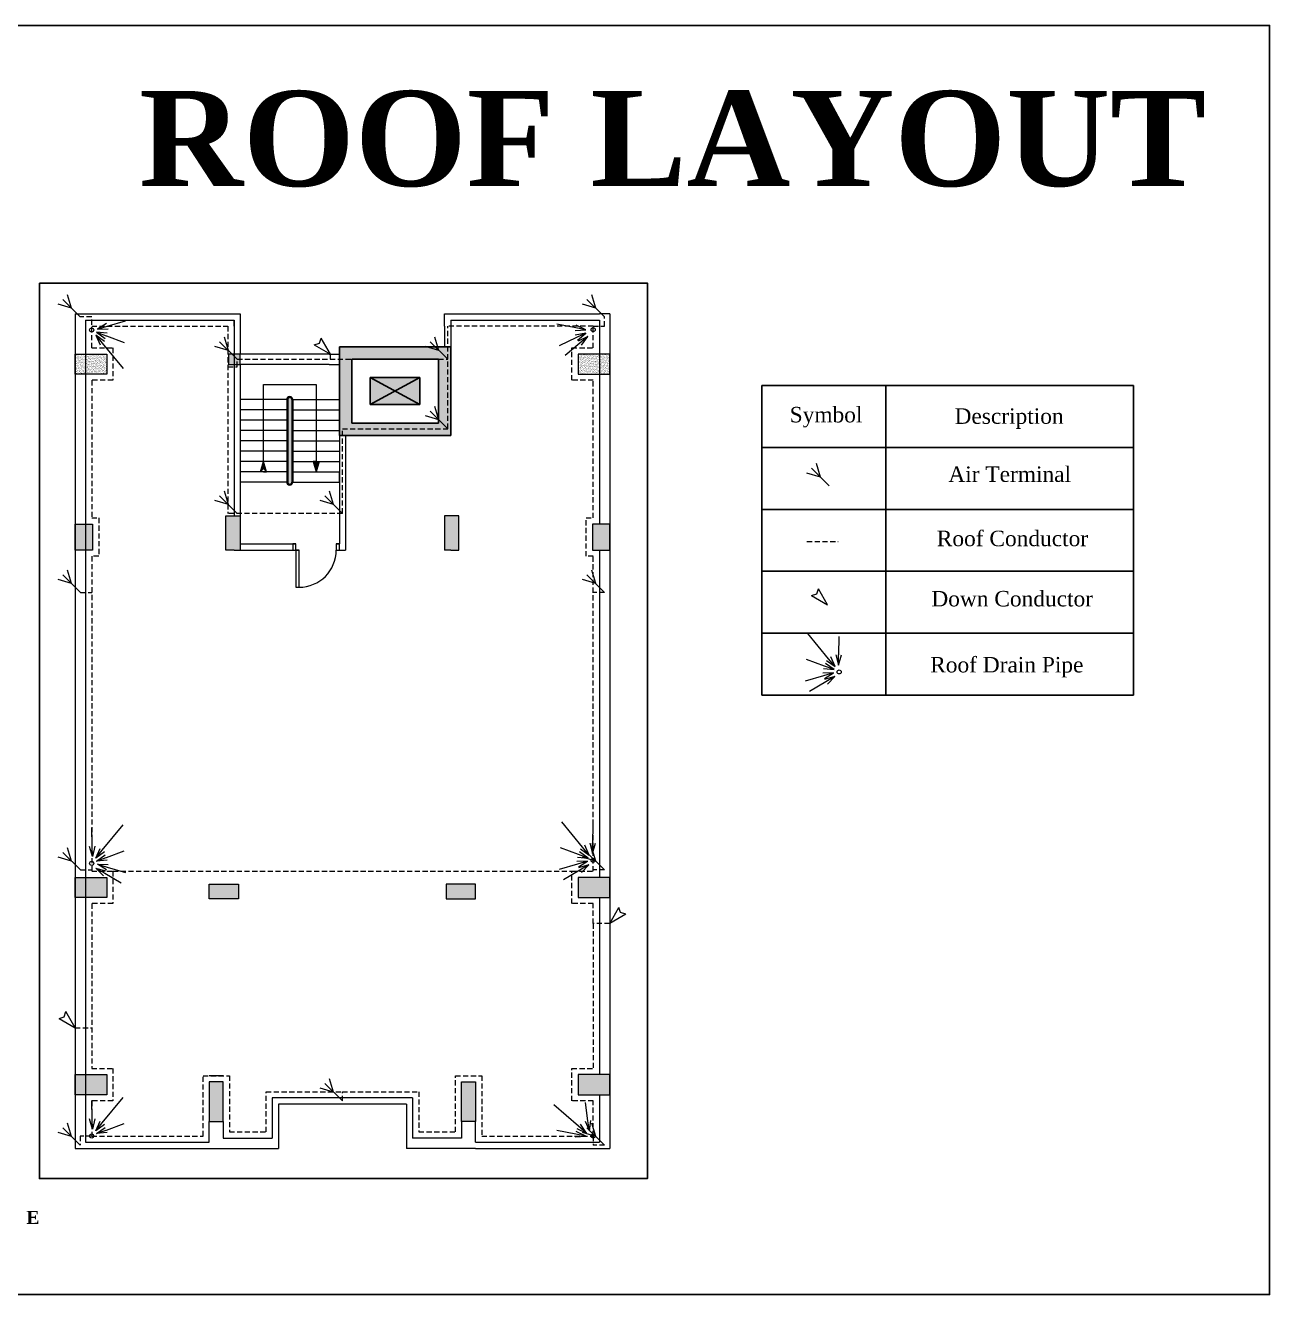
# Model space of a CAD drawing. Header units: inches. Extents: x -5775 to 2930, y 591 to 3437.
# Drawn here: x -796 to 410, y 591 to 1822 of the extents above; entities that cross this region are included whole.
import ezdxf

# ---------------------------------------------------------------- set-up
doc = ezdxf.new("R2010")
doc.units = ezdxf.units.IN
doc.header["$LTSCALE"] = 20
doc.header["$MEASUREMENT"] = 0
doc.linetypes.add('HIDDEN', pattern=[0.375, 0.25, -0.125])
doc.layers.get('0').update_dxf_attribs({"lineweight": 5})
for name, color, linetype in [('Box Text', 25, 'Continuous'), ('Lift', 59, 'Continuous'), ('SpecialText', 4, 'Continuous'), ('Text', 250, 'Continuous')]:
    doc.layers.add(name, color=color, linetype=linetype)
for name, color, linetype, lineweight in [('Dimention', 240, 'Continuous', 5), ('Door', 32, 'Continuous', 5), ('Down Conductor', 240, 'Continuous', 5), ('Lightning Arrestor', 92, 'Continuous', 5), ('Pillar', 250, 'Continuous', 5), ('PROJ_NAME', 18, 'Continuous', 5), ('Roof Conductor', 240, 'HIDDEN', 5), ('Stair', 65, 'Continuous', 5), ('Stair Handle', 39, 'Continuous', 5)]:
    doc.layers.add(name, color=color, linetype=linetype, lineweight=lineweight)
doc.styles.add('MtXpl_Times_New_Roma', font='timesbd.ttf')
doc.styles.get("Standard").update_dxf_attribs({"font": 'times.ttf', "height": 6})
pattern_1 = [(37.5, (-491.3113, 1423.9962), (-0.11024, 3.37194), [0, -2.66, 0, -2.975, 0, -2.84375]), (7.5, (-491.3113, 1423.9962), (3.09711, 4.93876), [0, -1.435, 0, -2.3975, 0, -0.91875]), (327.5, (-493.4638, 1423.9962), (5.44975, 0.009903), [0, -0.875, 0, -3.15, 0, -4.1125]), (317.5, (-493.464, 1423.9962), (5.26072, 1.53593), [0, -0.4375, 0, -2.065, 0, -2.3625])]

# ---------------------------------------------------------------- blocks, each defined once
blk = doc.blocks.new('Door2')
at = {"layer": 'Door'}
for points in [[(-6, 6), (-3, 6), (-3, 42), (-6, 42)], [(-45, 0), (-42, 0), (-42, 6), (-45, 6)], [(-3, 0), (0, 0), (0, 6), (-3, 6)]]:
    blk.add_lwpolyline(points, close=True, dxfattribs=at)
blk.add_arc((-6, 6), 36, 90, 180, dxfattribs=at)
blk = doc.blocks.new('LArrestor')
at = {"layer": 'Lightning Arrestor'}
for p, q in [((-8.5, 8.5), (-21.5, 12.4)), ((0, 0), (-17, 17)), ((-8.5, 8.5), (-12.4, 21.5))]:
    blk.add_line(p, q, dxfattribs=at)
blk = doc.blocks.new('DownConductor')
at = {"layer": 'Down Conductor'}
for p, q in [((-10.6, 10.6), (-9, 15.6)), ((0, 0), (-9, 15.6)), ((-15.6, 9), (-10.6, 10.6)), ((-15.6, 9), (0, 0))]:
    blk.add_line(p, q, dxfattribs=at)
blk = doc.blocks.new('_Open30')
at = {"color": 0, "linetype": 'ByBlock', "lineweight": -2}
for p, q in [((-1, 0.27), (0, 0)), ((0, 0), (-1, -0.27)), ((0, 0), (-1, 0))]:
    blk.add_line(p, q, dxfattribs=at)

msp = doc.modelspace()

# ---------------------------------------------------------------- hatches: boundary and pattern name
at = {"layer": 'Lift'}
h = msp.add_hatch(dxfattribs=at)
h.set_pattern_fill('AR-SAND', color=256, style=0)
h.set_pattern_definition([(37.5, (-2547.0646, -813.4258), (-0.06299336, 1.9268238), [0, -1.52, 0, -1.7, 0, -1.625]), (7.5, (-2547.0646, -813.4258), (1.7697767, 2.822146), [0, -0.82, 0, -1.37, 0, -0.525]), (327.5, (-2548.2946, -813.4258), (3.1141419, 0.00565905), [0, -0.5, 0, -1.8, 0, -2.35]), (317.5, (-2548.2946, -813.4258), (3.0061266, 0.8776756), [0, -0.25, 0, -1.18, 0, -1.35])])
h.paths.add_polyline_path([(-419.3, 1424), (-383.3, 1424), (-383.3, 1510.2), (-491.3, 1510.2), (-491.3, 1424)])
h.paths.add_polyline_path([(-479.3, 1436), (-479.3, 1498.2), (-395.3, 1498.2), (-395.3, 1436), (-419.3, 1436)], flags=16)
h.paths.add_polyline_path([(-461.3, 1454), (-461.3, 1480.2), (-413.3, 1480.2), (-413.3, 1454), (-419.3, 1454)], flags=0)
h = msp.add_hatch(dxfattribs=at)
h.set_pattern_fill('AR-SAND', color=256, scale=1.75, style=0)
h.set_pattern_definition(pattern_1)
h.paths.add_polyline_path([(-479.3, 1498.2), (-395.3, 1498.2), (-395.3, 1436), (-419.3, 1436), (-419.3, 1424), (-383.3, 1424), (-383.3, 1510.2), (-491.3, 1510.2), (-491.3, 1424), (-455.3, 1424), (-455.3, 1436), (-479.3, 1436)])
h = msp.add_hatch(dxfattribs=at)
h.set_pattern_fill('AR-SAND', color=256, scale=1.75, style=0)
h.set_pattern_definition(pattern_1)
h.paths.add_polyline_path([(-479.3, 1498.2), (-395.3, 1498.2), (-395.3, 1436), (-419.3, 1436), (-419.3, 1424), (-383.3, 1424), (-383.3, 1510.2), (-491.3, 1510.2), (-491.3, 1424), (-455.3, 1424), (-455.3, 1436), (-479.3, 1436)])
at = {"layer": 'Pillar'}
h = msp.add_hatch(dxfattribs=at)
h.set_pattern_fill('AR-SAND', color=256, style=0)
h.set_pattern_definition([(37.5, (-747.3113, 1483.571), (-0.06299, 1.926824), [0, -1.52, 0, -1.7, 0, -1.625]), (7.5, (-747.3113, 1483.571), (1.76978, 2.82215), [0, -0.82, 0, -1.37, 0, -0.525]), (327.5, (-748.5413, 1483.571), (3.11414, 0.00566), [0, -0.5, 0, -1.8, 0, -2.35]), (317.5, (-748.5413, 1483.571), (3.00613, 0.87768), [0, -0.25, 0, -1.18, 0, -1.35])])
h.paths.add_polyline_path([(-716.7, 1483.6), (-716.7, 1503), (-747.3, 1503), (-747.3, 1483.6)])
h = msp.add_hatch(dxfattribs=at)
h.set_pattern_fill('AR-SAND', color=256, style=0)
h.set_pattern_definition([(37.5, (-747.3113, 759.013), (-0.0629934, 1.9268238), [0, -1.52, 0, -1.7, 0, -1.625]), (7.5, (-747.3113, 759.013), (1.769777, 2.822146), [0, -0.82, 0, -1.37, 0, -0.525]), (327.5, (-748.5413, 759.013), (3.114142, 0.005659), [0, -0.5, 0, -1.8, 0, -2.35]), (317.5, (-748.5413, 759.013), (3.0061266, 0.8776756), [0, -0.25, 0, -1.18, 0, -1.35])])
h.paths.add_polyline_path([(-229.3, 804.5), (-260, 804.5), (-260, 785), (-229.3, 785)])
h.paths.add_polyline_path([(-229.3, 995.7), (-260, 995.7), (-260, 976.3), (-229.3, 976.3)])
h.paths.add_polyline_path([(-359.3, 797.5), (-372.8, 797.5), (-372.8, 759), (-359.3, 759)])
h.paths.add_polyline_path([(-359.3, 989), (-387.7, 989), (-387.7, 983), (-387.7, 974.8), (-359.3, 974.8)])
h.paths.add_polyline_path([(-229.3, 1338.2), (-239.3, 1338.2), (-246.1, 1338.2), (-246.1, 1313), (-229.3, 1313)])
h.paths.add_polyline_path([(-375.5, 1346.2), (-389.3, 1346.2), (-389.3, 1319), (-389.3, 1313), (-383.3, 1313), (-375.5, 1313)])
h.paths.add_polyline_path([(-587.3, 1503), (-598.8, 1503), (-598.8, 1493), (-587.3, 1493)])
h.paths.add_polyline_path([(-730.5, 1338.2), (-747.3, 1338.2), (-747.3, 1313), (-730.5, 1313)])
h.paths.add_polyline_path([(-587.3, 1346.2), (-601.2, 1346.2), (-601.2, 1313), (-593.3, 1313), (-587.3, 1313), (-587.3, 1319)])
h.paths.add_polyline_path([(-716.7, 995.7), (-747.3, 995.7), (-747.3, 976.3), (-716.7, 976.3)])
h.paths.add_polyline_path([(-588.9, 989), (-617.3, 989), (-617.3, 974.8), (-588.9, 974.8)])
h.paths.add_polyline_path([(-716.7, 804.5), (-747.3, 804.5), (-747.3, 785), (-716.7, 785)])
h.paths.add_polyline_path([(-603.9, 797.5), (-617.3, 797.5), (-617.3, 759), (-603.9, 759)])
h = msp.add_hatch(dxfattribs=at)
h.set_pattern_fill('AR-SAND', color=256, style=0)
h.set_pattern_definition([(142.5, (-229.3113, 1483.571), (0.06299, 1.926824), [0, -1.52, 0, -1.7, 0, -1.625]), (172.5, (-229.3113, 1483.571), (-1.76978, 2.82215), [0, -0.82, 0, -1.37, 0, -0.525]), (212.5, (-228.0813, 1483.571), (-3.11414, 0.00566), [0, -0.5, 0, -1.8, 0, -2.35]), (222.5, (-228.0813, 1483.571), (-3.00613, 0.87768), [0, -0.25, 0, -1.18, 0, -1.35])])
h.paths.add_polyline_path([(-229.3, 1483.6), (-229.3, 1503), (-260, 1503), (-260, 1483.6)])
at = {"layer": 'Stair Handle'}
for points in [[(-536.3, 1458.9, 1), (-542.3, 1458.9), (-542.3, 1378.9, 1), (-536.3, 1378.9)], [(-564.8, 1398.9), (-567.8, 1388.9), (-564.8, 1392.1), (-561.8, 1388.9)], [(-510.8, 1398.9), (-513.8, 1398.9), (-516.8, 1398.9), (-513.8, 1388.9)]]:
    msp.add_hatch(color=256, dxfattribs=at).paths.add_polyline_path(points)

# ---------------------------------------------------------------- linework, layer by layer
for p, q in [((-747.3, 1542), (-747.3, 733)), ((-747.3, 1542), (-593.3, 1542)), ((-593.3, 1542), (-587.3, 1542)), ((-587.3, 1542), (-587.3, 1530)), ((-389.3, 1530), (-389.3, 1542)), ((-389.3, 1542), (-383.3, 1542)), ((-383.3, 1542), (-239.3, 1542)), ((-229.3, 1542), (-239.3, 1542)), ((-229.3, 1542), (-229.3, 733)), ((-737.3, 1536), (-737.3, 739)), ((-737.3, 1536), (-593.3, 1536)), ((-593.3, 1536), (-593.3, 1373)), ((-593.3, 1530), (-593.3, 1536)), ((-593.3, 1530), (-593.3, 1503)), ((-587.3, 1530), (-587.3, 1503)), ((-389.3, 1530), (-389.3, 1510.2)), ((-383.3, 1536), (-383.3, 1424)), ((-383.3, 1536), (-383.3, 1530)), ((-383.3, 1536), (-239.3, 1536)), ((-383.3, 1530), (-383.3, 1503)), ((-239.3, 1536), (-239.3, 1338.2)), ((-239.3, 1536), (-239.3, 1503)), ((-501.3, 1503), (-587.3, 1503)), ((-501.3, 1503), (-491.3, 1503)), ((-491.3, 1503), (-491.3, 1378.9)), ((-501.3, 1493), (-587.3, 1493)), ((-587.3, 1493), (-587.3, 1319)), ((-501.3, 1493), (-491.3, 1493)), ((-383.3, 1493), (-383.3, 1424)), ((-737.3, 1483.6), (-737.3, 1373)), ((-485.3, 1424), (-485.3, 1313)), ((-491.3, 1388.9), (-491.3, 1319)), ((-737.3, 1367), (-737.3, 1338.2)), ((-593.3, 1373), (-593.3, 1346.2)), ((-239.3, 1367), (-239.3, 1338.2)), ((-587.3, 1319), (-561.2, 1319)), ((-587.3, 1319), (-533.3, 1319)), ((-494.3, 1319), (-491.3, 1319)), ((-737.3, 1313), (-737.3, 1163)), ((-587.3, 1313), (-561.2, 1313)), ((-587.3, 1313), (-530.3, 1313)), ((-494.3, 1313), (-485.3, 1313)), ((-239.3, 1313), (-239.3, 1163)), ((-239.3, 1313), (-239.3, 995.7)), ((-737.3, 1157), (-737.3, 1067)), ((-737.3, 1061), (-737.3, 995.7)), ((-239.3, 1061), (-239.3, 995.7)), ((-737.3, 976.3), (-737.3, 804.5)), ((-239.3, 976.3), (-239.3, 804.5)), ((-737.3, 785), (-737.3, 739)), ((-556.3, 782), (-556.3, 743)), ((-420.3, 782), (-556.3, 782)), ((-550.3, 776), (-550.3, 733)), ((-426.3, 776), (-550.3, 776)), ((-426.3, 776), (-426.3, 733)), ((-420.3, 782), (-420.3, 743)), ((-239.3, 785), (-239.3, 739)), ((-617.3, 759), (-607.3, 759)), ((-617.3, 739), (-617.3, 759)), ((-603.9, 759), (-603.9, 743)), ((-372.8, 759), (-372.8, 743)), ((-359.3, 759), (-369.3, 759)), ((-359.3, 739), (-359.3, 759)), ((-737.3, 739), (-617.3, 739)), ((-603.9, 743), (-556.3, 743)), ((-372.8, 743), (-420.3, 743)), ((-359.3, 739), (-239.3, 739)), ((-747.3, 733), (-617.3, 733)), ((-617.3, 733), (-550.3, 733)), ((-359.3, 733), (-426.3, 733)), ((-359.3, 733), (-239.3, 733)), ((-239.3, 733), (-229.3, 733))]:
    msp.add_line(p, q)
at = {"color": 250}
for points in [[(-716.2, 1530), (-698.4, 1535.1)], [(-262.2, 1528.5), (-280.4, 1532)], [(-721.1, 1513.6), (-700.9, 1489)], [(-717.1, 1520.7), (-699.7, 1514.1)], [(-261.5, 1519), (-278.3, 1511.1)], [(-258.2, 1513.6), (-272.4, 1501.7)], [(-17.2, 1207.7), (-37.4, 1232.3)], [(-7.4, 1211.5), (-7, 1229.3)], [(-21.2, 1200.6), (-38.5, 1207.1)], [(-22, 1191.2), (-39.9, 1186.1)], [(-19.7, 1185.3), (-35.6, 1175.9)], [(-721.1, 1022.1), (-700.9, 1046.7)], [(-255.5, 1025.1), (-275.8, 1049.7)], [(-245.8, 1028.9), (-245.3, 1046.7)], [(-730.8, 1025.9), (-731.3, 1043.7)], [(-717.1, 1015.1), (-699.7, 1021.6)], [(-259.5, 1018), (-276.9, 1024.5)], [(-718.6, 999.7), (-702.6, 990.3)], [(-716.2, 1005.7), (-698.4, 1000.6)], [(-260.4, 1008.6), (-278.2, 1003.5)], [(-258.1, 1002.7), (-274, 993.3)], [(-730.8, 761.6), (-731.3, 779.4)], [(-721.1, 757.9), (-700.9, 782.4)], [(-259.4, 754.5), (-283.4, 775.4)], [(-250.4, 759.8), (-252.9, 777.4)], [(-717.1, 750.8), (-699.7, 757.3)], [(-262.2, 746.8), (-280.4, 750.4)]]:
    msp.add_lwpolyline(points, dxfattribs=at)
at = {"lineweight": 18}
for centre in [(-731.3, 1526.4), (-245.3, 1526.6), (-6.9, 1194.9), (-731.3, 1009.3), (-245.3, 1012.3), (-731.3, 745), (-245.3, 745)]:
    msp.add_circle(centre, 2, dxfattribs=at)
at = {"layer": 'Box Text'}
for p, q in [((-81.8, 1472.5), (278.2, 1472.5)), ((-81.8, 1172.5), (-81.8, 1472.5)), ((38.2, 1172.5), (38.2, 1472.5)), ((278.2, 1472.5), (278.2, 1172.5)), ((-81.8, 1412.5), (278.2, 1412.5)), ((-81.8, 1352.5), (278.2, 1352.5)), ((-81.8, 1292.5), (278.2, 1292.5)), ((278.2, 1232.5), (-81.8, 1232.5)), ((278.2, 1172.5), (-81.8, 1172.5))]:
    msp.add_line(p, q, dxfattribs=at)
msp.add_lwpolyline([(-782, 1571.9), (-192.7, 1571.9), (-192.7, 703.8), (-782, 703.8)], close=True, dxfattribs=at)
at = {"layer": 'Lift'}
for p, q in [((-491.3, 1510.2), (-491.3, 1424)), ((-383.3, 1510.2), (-491.3, 1510.2)), ((-491.3, 1510.2), (-491.3, 1424)), ((-383.3, 1424), (-383.3, 1510.2)), ((-479.3, 1498.2), (-479.3, 1436)), ((-395.3, 1498.2), (-479.3, 1498.2)), ((-395.3, 1436), (-395.3, 1498.2)), ((-461.3, 1480.2), (-461.3, 1454)), ((-413.3, 1480.2), (-461.3, 1480.2)), ((-461.3, 1454), (-413.3, 1480.2)), ((-461.3, 1480.2), (-413.3, 1454)), ((-413.3, 1454), (-413.3, 1480.2)), ((-461.3, 1454), (-413.3, 1454)), ((-419.3, 1454), (-413.3, 1454)), ((-479.3, 1436), (-419.3, 1436)), ((-419.3, 1436), (-395.3, 1436)), ((-491.3, 1424), (-455.3, 1424)), ((-491.3, 1424), (-419.3, 1424)), ((-455.3, 1424), (-461.3, 1424)), ((-461.3, 1424), (-455.3, 1424)), ((-419.3, 1424), (-383.3, 1424))]:
    msp.add_line(p, q, dxfattribs=at)
at = {"layer": 'Pillar'}
for p, q in [((-747.3, 1483.6), (-747.3, 1503)), ((-747.3, 1503), (-716.7, 1503)), ((-716.7, 1503), (-716.7, 1483.6)), ((-587.3, 1503), (-598.8, 1503)), ((-598.8, 1503), (-598.8, 1493)), ((-587.3, 1493), (-587.3, 1503)), ((-229.3, 1503), (-260, 1503)), ((-260, 1503), (-260, 1483.6)), ((-229.3, 1483.6), (-229.3, 1503)), ((-598.8, 1493), (-587.3, 1493)), ((-716.7, 1483.6), (-747.3, 1483.6)), ((-260, 1483.6), (-229.3, 1483.6)), ((-601.2, 1313), (-601.2, 1346.2)), ((-601.2, 1346.2), (-587.3, 1346.2)), ((-587.3, 1346.2), (-587.3, 1319)), ((-375.5, 1346.2), (-389.3, 1346.2)), ((-389.3, 1346.2), (-389.3, 1319)), ((-375.5, 1313), (-375.5, 1346.2)), ((-747.3, 1338.2), (-730.5, 1338.2)), ((-747.3, 1313), (-747.3, 1338.2)), ((-730.5, 1338.2), (-730.5, 1313)), ((-229.3, 1338.2), (-246.1, 1338.2)), ((-246.1, 1338.2), (-246.1, 1313)), ((-229.3, 1313), (-229.3, 1338.2)), ((-587.3, 1319), (-587.3, 1313)), ((-389.3, 1319), (-389.3, 1313)), ((-730.5, 1313), (-747.3, 1313)), ((-593.3, 1313), (-601.2, 1313)), ((-593.3, 1313), (-587.3, 1313)), ((-383.3, 1313), (-389.3, 1313)), ((-383.3, 1313), (-375.5, 1313)), ((-246.1, 1313), (-229.3, 1313)), ((-747.3, 976.3), (-747.3, 995.7)), ((-747.3, 995.7), (-716.7, 995.7)), ((-716.7, 995.7), (-716.7, 976.3)), ((-617.3, 989), (-588.9, 989)), ((-617.3, 974.8), (-617.3, 989)), ((-588.9, 989), (-588.9, 974.8)), ((-359.3, 989), (-387.7, 989)), ((-387.7, 989), (-387.7, 974.8)), ((-359.3, 974.8), (-359.3, 989)), ((-229.3, 995.7), (-260, 995.7)), ((-260, 995.7), (-260, 976.3)), ((-229.3, 976.3), (-229.3, 995.7)), ((-716.7, 976.3), (-747.3, 976.3)), ((-588.9, 974.8), (-617.3, 974.8)), ((-387.7, 974.8), (-359.3, 974.8)), ((-260, 976.3), (-229.3, 976.3)), ((-747.3, 785), (-747.3, 804.5)), ((-747.3, 804.5), (-716.7, 804.5)), ((-716.7, 804.5), (-716.7, 785)), ((-603.9, 803.5), (-617.3, 803.5)), ((-229.3, 804.5), (-260, 804.5)), ((-260, 804.5), (-260, 785)), ((-229.3, 785), (-229.3, 804.5)), ((-603.9, 797.5), (-617.3, 797.5)), ((-617.3, 797.5), (-617.3, 759)), ((-603.9, 759), (-603.9, 797.5)), ((-372.8, 759), (-372.8, 797.5)), ((-372.8, 797.5), (-359.3, 797.5)), ((-359.3, 797.5), (-359.3, 759)), ((-716.7, 785), (-747.3, 785)), ((-260, 785), (-229.3, 785)), ((-617.3, 759), (-603.9, 759)), ((-359.3, 759), (-372.8, 759))]:
    msp.add_line(p, q, dxfattribs=at)
at = {"layer": 'Roof Conductor'}
for p, q in [((-731.3, 1539), (-742.3, 1539)), ((-731.3, 1509), (-731.3, 1539)), ((-234.3, 1530), (-234.3, 1539)), ((-731.3, 1530), (-599.3, 1530)), ((-599.3, 1530), (-599.3, 1348.6)), ((-245.3, 1530), (-386.3, 1530)), ((-386.3, 1498), (-386.3, 1530)), ((-245.3, 1509), (-245.3, 1530)), ((-245.3, 1530), (-234.3, 1530)), ((-731.3, 1509), (-710.7, 1509)), ((-710.7, 1509), (-710.7, 1477.6)), ((-500, 1498), (-500, 1503)), ((-266, 1477.6), (-266, 1509)), ((-266, 1509), (-245.3, 1509)), ((-599.3, 1490.7), (-590.3, 1490.7)), ((-590.3, 1490.7), (-590.3, 1498)), ((-590.3, 1498), (-386.3, 1498)), ((-386.3, 1430.7), (-386.3, 1498)), ((-710.7, 1477.6), (-731.3, 1477.6)), ((-731.3, 1477.6), (-731.3, 1344.2)), ((-245.3, 1477.6), (-266, 1477.6)), ((-245.3, 1344.2), (-245.3, 1477.6)), ((-488.3, 1348.6), (-488.3, 1430.7)), ((-488.3, 1430.7), (-386.3, 1430.7)), ((-731.3, 1344.2), (-724.5, 1344.2)), ((-724.5, 1344.2), (-724.5, 1307)), ((-488.3, 1348.6), (-599.3, 1348.6)), ((-252.1, 1307), (-252.1, 1344.2)), ((-252.1, 1344.2), (-245.3, 1344.2)), ((-38.1, 1321.4), (-7.9, 1321.4)), ((-724.5, 1307), (-731.3, 1307)), ((-731.3, 1307), (-731.3, 1001.7)), ((-245.3, 1307), (-252.1, 1307)), ((-245.3, 1001.7), (-245.3, 1307)), ((-742.2, 1272), (-731.3, 1272)), ((-234.3, 1272), (-245.3, 1272)), ((-742.2, 1003), (-731.3, 1003)), ((-731.3, 1001.7), (-710.7, 1001.7)), ((-710.7, 1001.7), (-710.7, 970.3)), ((-710.7, 1001.7), (-266, 1001.7)), ((-266, 970.3), (-266, 1001.7)), ((-266, 1001.7), (-245.3, 1001.7)), ((-234.3, 1003), (-245.3, 1003)), ((-710.7, 970.3), (-731.3, 970.3)), ((-731.3, 970.3), (-731.3, 810.5)), ((-245.3, 970.3), (-266, 970.3)), ((-245.3, 951), (-245.3, 970.3)), ((-229.3, 951), (-245.3, 951)), ((-245.3, 951), (-245.3, 810.5)), ((-747.3, 850), (-731.3, 850)), ((-731.3, 810.5), (-710.7, 810.5)), ((-710.7, 810.5), (-710.7, 779)), ((-623.3, 745), (-623.3, 803.5)), ((-623.3, 803.5), (-597.9, 803.5)), ((-597.9, 803.5), (-597.9, 749)), ((-378.8, 749), (-378.8, 803.5)), ((-378.8, 803.5), (-353.3, 803.5)), ((-353.3, 803.5), (-353.3, 745)), ((-266, 779), (-266, 810.5)), ((-266, 810.5), (-245.3, 810.5)), ((-562.3, 749), (-562.3, 788)), ((-562.3, 788), (-488.3, 788)), ((-488.3, 779), (-488.3, 788)), ((-488.3, 788), (-414.3, 788)), ((-414.3, 788), (-414.3, 749)), ((-710.7, 779), (-731.3, 779)), ((-731.3, 779), (-731.3, 745)), ((-245.3, 779), (-266, 779)), ((-245.3, 745), (-245.3, 779)), ((-731.3, 745), (-742.3, 745)), ((-742.3, 745), (-742.3, 736)), ((-731.3, 745), (-623.3, 745)), ((-597.9, 749), (-562.3, 749)), ((-414.3, 749), (-378.8, 749)), ((-353.3, 745), (-245.3, 745)), ((-245.3, 745), (-245.3, 736)), ((-234.3, 736), (-245.3, 736))]:
    msp.add_line(p, q, dxfattribs=at)
at = {"layer": 'SpecialText'}
msp.add_lwpolyline([(-923, 1821.7), (410.2, 1821.7), (410.2, 591.3), (-923, 591.3)], close=True, dxfattribs=at)
at = {"layer": 'Stair'}
for p, q in [((-542.3, 1458.9), (-587.3, 1458.9)), ((-536.3, 1458.9), (-491.3, 1458.9)), ((-542.3, 1448.9), (-587.3, 1448.9)), ((-536.3, 1448.9), (-491.3, 1448.9)), ((-542.3, 1438.9), (-587.3, 1438.9)), ((-542.3, 1428.9), (-587.3, 1428.9)), ((-536.3, 1438.9), (-491.3, 1438.9)), ((-536.3, 1428.9), (-491.3, 1428.9)), ((-542.3, 1418.9), (-587.3, 1418.9)), ((-536.3, 1418.9), (-491.3, 1418.9)), ((-542.3, 1408.9), (-587.3, 1408.9)), ((-536.3, 1408.9), (-491.3, 1408.9)), ((-542.3, 1398.9), (-587.3, 1398.9)), ((-536.3, 1398.9), (-491.3, 1398.9)), ((-513.8, 1398.9), (-516.8, 1398.9)), ((-513.8, 1398.9), (-516.8, 1398.9)), ((-513.8, 1398.9), (-510.8, 1398.9)), ((-542.3, 1388.9), (-587.3, 1388.9)), ((-542.3, 1378.9), (-587.3, 1378.9)), ((-564.8, 1388.9), (-567.8, 1388.9)), ((-564.8, 1388.9), (-561.8, 1388.9)), ((-564.8, 1388.9), (-561.8, 1388.9)), ((-536.3, 1388.9), (-491.3, 1388.9)), ((-536.3, 1378.9), (-491.3, 1378.9)), ((-491.3, 1378.9), (-491.3, 1388.9))]:
    msp.add_line(p, q, dxfattribs=at)
at = {"layer": 'Stair Handle'}
for p, q in [((-564.8, 1398.9), (-564.8, 1473.5)), ((-564.8, 1473.5), (-513.8, 1473.5)), ((-513.8, 1473.5), (-513.8, 1398.9)), ((-542.3, 1458.9), (-542.3, 1378.9)), ((-541.3, 1458.9), (-541.3, 1378.9)), ((-537.3, 1458.9), (-537.3, 1378.9)), ((-536.3, 1458.9), (-536.3, 1378.9)), ((-567.8, 1388.9), (-564.8, 1398.9)), ((-564.8, 1392.1), (-567.8, 1388.9)), ((-561.8, 1388.9), (-564.8, 1398.9)), ((-564.8, 1392.1), (-561.8, 1388.9)), ((-516.8, 1398.9), (-513.8, 1388.9)), ((-510.8, 1398.9), (-513.8, 1388.9))]:
    msp.add_line(p, q, dxfattribs=at)
for centre, radius, start, end in [((-539.3, 1458.9), 3, 0, 180), ((-539.3, 1458.9), 2, 0, 180), ((-539.3, 1378.9), 3, 180, 0), ((-539.3, 1378.9), 2, 180, 0)]:
    msp.add_arc(centre, radius, start, end, dxfattribs=at)

# ---------------------------------------------------------------- block references
for p in [(-234.3, 1539), (-590.3, 1498), (-386.3, 1498), (-386.3, 1430.7), (-16.6, 1375.3), (-590.3, 1348.6), (-488.3, 1348.6), (-742.2, 1272), (-234.3, 1272), (-742.2, 1003), (-234.3, 1003), (-234.3, 736)]:
    msp.add_blockref('LArrestor', p)
at = {"color": 250}
for p, xscale, yscale, zscale, rotation in [((-726.5, 1524.2), -9.999999999995948, 9.999999999992724, 9.999999999995495, 339.4611845261209), ((-725.8, 1527.3), -9.999999999996314, 9.999999999992724, 9.999999999995495, 15.93445762673633), ((-252.4, 1526.5), -9.999999999995499, 10, 10, 168.8869594640692), ((-252.5, 1523.3), -9.999999999993468, 10, 10, 205.3602325646773), ((-727.4, 1521.3), -9.99999999999571, 9.999999999992724, 9.999999999995369, 309.4527495648809), ((-250.6, 1520), -9.999999999994728, 10, 10, 219.9928704526515), ((-10.8, 1200), -9.99999999999571, 10, 9.999999999995369, 129.4527495648808), ((-7.7, 1201.5), -10.00000000000124, 10, 10.00000000000236, 88.52099035138775), ((-12.4, 1194), -9.999999999996314, 10, 9.999999999995495, 195.9344576267363), ((-11.8, 1197.1), -9.9999999999985, 10, 9.999999999995495, 159.4611845260818), ((-11.1, 1190.4), -9.999999999991843, 10, 9.999999999995497, 210.5670955146842), ((-730.6, 1015.9), 10.00000000000105, 10, 10.00000000000236, 271.4790096485706), ((-727.4, 1014.4), 9.99999999999571, 10, 9.999999999995369, 230.5472504351191), ((-249.2, 1017.4), -9.99999999999571, 10, 9.999999999995369, 129.4527495648808), ((-246.1, 1018.9), -10.00000000000124, 10, 10.00000000000236, 88.52099035138775), ((-726.5, 1011.5), 9.999999999995948, 10, 9.999999999995495, 200.5388154738791), ((-725.8, 1008.4), 9.999999999996314, 10, 9.999999999995495, 164.0655423732637), ((-250.8, 1011.4), -9.999999999994317, 10, 9.999999999995495, 195.9344576266963), ((-250.2, 1014.5), -9.9999999999985, 10, 9.999999999995495, 159.4611845260818), ((-249.5, 1007.8), -9.999999999991843, 10, 9.999999999995497, 210.5670955146842), ((-727.2, 1004.8), 9.999999999998108, 10, 9.999999999995497, 149.432904485337), ((-730.6, 751.6), 10.00000000000105, 10, 10.00000000000236, 271.4790096485706), ((-727.4, 750.1), 9.99999999999571, 10, 9.999999999995369, 230.5472504351191), ((-726.5, 747.3), 9.999999999995948, 10, 9.999999999995495, 200.5388154738791), ((-251.9, 747.9), -9.999999999995369, 10, 10, 138.8785245028472), ((-249, 749.9), -10.00000000000236, 10, 10, 97.94676528938284), ((-252.4, 744.9), -9.999999999995499, 10, 10, 168.8869594640692)]:
    msp.add_blockref('_Open30', p, dxfattribs=dict(at, xscale=xscale, yscale=yscale, zscale=zscale, rotation=rotation))
at = {"rotation": 180}
msp.add_blockref('Door2', (-536.3, 1319), dxfattribs=at)
at = {"layer": 'Dimention', "xscale": -1}
msp.add_blockref('DownConductor', (-229.3, 951), dxfattribs=at)
at = {"layer": 'Dimention'}
for name, p in [('DownConductor', (-747.3, 850)), ('LArrestor', (-488.3, 779)), ('LArrestor', (-742.3, 736))]:
    msp.add_blockref(name, p, dxfattribs=at)
at = {"layer": 'Down Conductor'}
for p in [(-500, 1503), (-18.1, 1259.9)]:
    msp.add_blockref('DownConductor', p, dxfattribs=at)
at = {"layer": 'Lightning Arrestor'}
msp.add_blockref('LArrestor', (-742.3, 1539), dxfattribs=at)

# ---------------------------------------------------------------- texts
at = {"layer": 'PROJ_NAME', "color": 152, "true_color": 0x2776bb, "style": 'MtXpl_Times_New_Roma'}
msp.add_text('E', height=12.6, dxfattribs=at).set_placement((-794.6, 659.8))
at = {"layer": 'SpecialText', "insert": (-685.4, 1758.2), "char_height": 92.308, "width": 2110.222, "attachment_point": 1}
msp.add_mtext('{\\fTimes New Roman|b1|i0|c0|p18;ROOF LAYOUT}', dxfattribs=at)
at = {"layer": 'Text', "char_height": 15, "attachment_point": 1}
for s, insert, width in [('Symbol', (-54.9, 1451.8), 94.521), ('Description', (104.9, 1450.4), 222.09), ('Air Terminal', (98.9, 1394.1), 188.291), ('Roof Conductor', (87.7, 1331.8), 185.29), ('Down Conductor', (82.4, 1273.4), 168.037), ('Roof Drain Pipe', (81.3, 1209.4), 168.037)]:
    msp.add_mtext(s, dxfattribs=dict(at, insert=insert, width=width))

doc.saveas('drawing.dxf')
